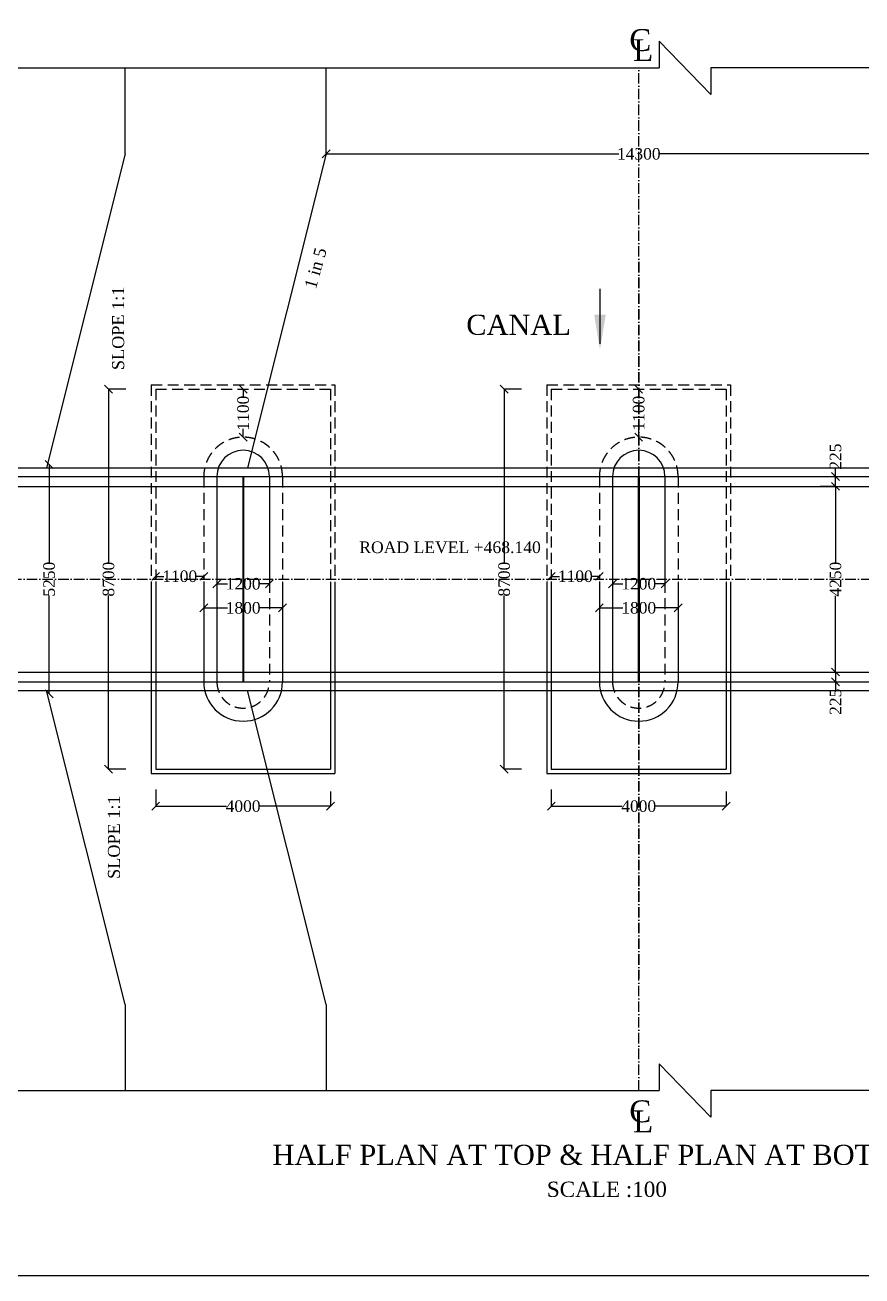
# Model space of a CAD drawing. Header units: inches. Extents: x 90659 to 166790, y -1471827 to -1422100.
# Drawn here: x 109402 to 128548, y -1471810 to -1443181 of the extents above; entities that cross this region are included whole.
import ezdxf
from ezdxf.enums import TextEntityAlignment as Align

# ---------------------------------------------------------------- set-up
doc = ezdxf.new("R2010")
doc.units = ezdxf.units.IN
doc.header["$MEASUREMENT"] = 0
doc.header["$PDMODE"] = 3
doc.header["$PDSIZE"] = -20
doc.linetypes.add('ACAD_ISO10W100', pattern=[18, 12, -3, 0, -3])
doc.linetypes.add('HIDDEN', pattern=[0.375, 0.25, -0.125])
doc.layers.add('slb-27.756', color=6, linetype='Continuous')
doc.styles.add('TIMES NEW ROMAN', font='times.ttf')
doc.dimstyles.new('STANDARD$0', dxfattribs={"dimscale": 100, "dimtxt": 0.02, "dimasz": 0.02, "dimexe": 0.05, "dimexo": 0.1, "dimgap": 0.002, "dimtad": 2, "dimdec": 0, "dimzin": 1, "dimdsep": 46, "dimtxsty": 'Standard', "dimblk": 'OBLIQUE', "dimcen": 0.09, "dimadec": 0, "dimazin": 0, "dimtfac": 1, "dimtdec": 0, "dimtofl": 0, "dimtmove": 0, "dimatfit": 3, "dimfxl": 1, "dimtolj": 1, "dimtzin": 1, "dimarcsym": 0})

# ---------------------------------------------------------------- blocks, each defined once
blk = doc.blocks.new('_Oblique')
at = {"color": 0, "linetype": 'ByBlock', "lineweight": -2}
blk.add_line((-0.5, -0.5), (0.5, 0.5), dxfattribs=at)
blk = doc.blocks.new('*D4')
at = {"color": 0, "lineweight": -2, "transparency": 16777216}
for p, q in [((109954, -1453238), (109954, -1453238)), ((109954, -1453238), (109954, -1455490)), ((109954, -1458488), (109954, -1456237)), ((109954, -1458488), (109954, -1458488))]:
    blk.add_line(p, q, dxfattribs=at)
at = {"layer": 'Defpoints', "color": 0, "transparency": 16777216}
for p in [(109954, -1453238), (109954, -1458488), (109954, -1458488)]:
    blk.add_point(p, dxfattribs=at)
at = {"color": 0, "lineweight": -2, "transparency": 16777216, "xscale": 180, "yscale": 180, "zscale": 180}
for p, rotation in [((109954, -1453238), 90), ((109954, -1458488), 270)]:
    blk.add_blockref('_Oblique', p, dxfattribs=dict(at, rotation=rotation))
at = {"color": 0, "transparency": 16777216, "insert": (109954, -1455863), "char_height": 264, "attachment_point": 5, "rotation": 90, "style": 'TIMES NEW ROMAN'}
blk.add_mtext('\\A1;5250', dxfattribs=at)
blk = doc.blocks.new('*D6')
at = {"color": 0, "lineweight": -2, "transparency": 16777216}
for p, q in [((127943, -1453513), (127943, -1453333)), ((127592, -1453513), (127943, -1453513)), ((127592, -1453738), (127943, -1453738)), ((127943, -1453738), (127943, -1453513))]:
    blk.add_line(p, q, dxfattribs=at)
at = {"layer": 'Defpoints', "color": 0, "transparency": 16777216}
for p in [(127592, -1453513), (127592, -1453738), (127943, -1453738)]:
    blk.add_point(p, dxfattribs=at)
at = {"color": 0, "lineweight": -2, "transparency": 16777216, "xscale": 180, "yscale": 180, "zscale": 180}
for p, rotation in [((127943, -1453513), 90), ((127943, -1453738), 270)]:
    blk.add_blockref('_Oblique', p, dxfattribs=dict(at, rotation=rotation))
at = {"color": 0, "transparency": 16777216, "insert": (127943, -1453058), "char_height": 264, "attachment_point": 5, "rotation": 90, "style": 'TIMES NEW ROMAN'}
blk.add_mtext('\\A1;225', dxfattribs=at)
blk = doc.blocks.new('*D7')
at = {"color": 0, "lineweight": -2, "transparency": 16777216}
for p, q in [((127623, -1453738), (127943, -1453738)), ((127943, -1453738), (127943, -1455483)), ((127943, -1457988), (127943, -1456243)), ((127592, -1457988), (127943, -1457988))]:
    blk.add_line(p, q, dxfattribs=at)
at = {"layer": 'Defpoints', "color": 0, "transparency": 16777216}
for p in [(127623, -1453738), (127592, -1457988), (127943, -1457988)]:
    blk.add_point(p, dxfattribs=at)
at = {"color": 0, "lineweight": -2, "transparency": 16777216, "xscale": 180, "yscale": 180, "zscale": 180}
for p, rotation in [((127943, -1453738), 90), ((127943, -1457988), 270)]:
    blk.add_blockref('_Oblique', p, dxfattribs=dict(at, rotation=rotation))
at = {"color": 0, "transparency": 16777216, "insert": (127943, -1455863), "char_height": 264, "attachment_point": 5, "rotation": 90, "style": 'TIMES NEW ROMAN'}
blk.add_mtext('\\A1;4250', dxfattribs=at)
blk = doc.blocks.new('*D8')
at = {"color": 0, "lineweight": -2, "transparency": 16777216}
for p, q in [((127592, -1457988), (127943, -1457988)), ((127943, -1457988), (127943, -1458213)), ((127592, -1458213), (127943, -1458213)), ((127943, -1458213), (127943, -1458393))]:
    blk.add_line(p, q, dxfattribs=at)
at = {"layer": 'Defpoints', "color": 0, "transparency": 16777216}
for p in [(127592, -1457988), (127592, -1458213), (127943, -1458213)]:
    blk.add_point(p, dxfattribs=at)
at = {"color": 0, "lineweight": -2, "transparency": 16777216, "xscale": 180, "yscale": 180, "zscale": 180}
for p, rotation in [((127943, -1457988), 90), ((127943, -1458213), 270)]:
    blk.add_blockref('_Oblique', p, dxfattribs=dict(at, rotation=rotation))
at = {"color": 0, "transparency": 16777216, "insert": (127943, -1458669), "char_height": 264, "attachment_point": 5, "rotation": 90, "style": 'TIMES NEW ROMAN'}
blk.add_mtext('\\A1;225', dxfattribs=at)
blk = doc.blocks.new('*D9')
at = {"color": 0, "lineweight": -2, "transparency": 16777216}
for p, q in [((127943, -1453513), (127943, -1453333)), ((127592, -1453513), (127943, -1453513)), ((127592, -1453738), (127943, -1453738)), ((127943, -1453738), (127943, -1453513))]:
    blk.add_line(p, q, dxfattribs=at)
at = {"layer": 'Defpoints', "color": 0, "transparency": 16777216}
for p in [(127592, -1453513), (127592, -1453738), (127943, -1453738)]:
    blk.add_point(p, dxfattribs=at)
at = {"color": 0, "lineweight": -2, "transparency": 16777216, "xscale": 180, "yscale": 180, "zscale": 180}
for p, rotation in [((127943, -1453513), 90), ((127943, -1453738), 270)]:
    blk.add_blockref('_Oblique', p, dxfattribs=dict(at, rotation=rotation))
at = {"color": 0, "transparency": 16777216, "insert": (127943, -1453058), "char_height": 264, "attachment_point": 5, "rotation": 90, "style": 'TIMES NEW ROMAN'}
blk.add_mtext('\\A1;225', dxfattribs=at)
blk = doc.blocks.new('*D10')
at = {"color": 0, "lineweight": -2, "transparency": 16777216}
for p, q in [((127623, -1453738), (127943, -1453738)), ((127943, -1453738), (127943, -1455483)), ((127943, -1457988), (127943, -1456243)), ((127592, -1457988), (127943, -1457988))]:
    blk.add_line(p, q, dxfattribs=at)
at = {"layer": 'Defpoints', "color": 0, "transparency": 16777216}
for p in [(127623, -1453738), (127592, -1457988), (127943, -1457988)]:
    blk.add_point(p, dxfattribs=at)
at = {"color": 0, "lineweight": -2, "transparency": 16777216, "xscale": 180, "yscale": 180, "zscale": 180}
for p, rotation in [((127943, -1453738), 90), ((127943, -1457988), 270)]:
    blk.add_blockref('_Oblique', p, dxfattribs=dict(at, rotation=rotation))
at = {"color": 0, "transparency": 16777216, "insert": (127943, -1455863), "char_height": 264, "attachment_point": 5, "rotation": 90, "style": 'TIMES NEW ROMAN'}
blk.add_mtext('\\A1;4250', dxfattribs=at)
blk = doc.blocks.new('*D11')
at = {"color": 0, "lineweight": -2, "transparency": 16777216}
for p, q in [((127592, -1457988), (127943, -1457988)), ((127943, -1457988), (127943, -1458213)), ((127592, -1458213), (127943, -1458213)), ((127943, -1458213), (127943, -1458393))]:
    blk.add_line(p, q, dxfattribs=at)
at = {"layer": 'Defpoints', "color": 0, "transparency": 16777216}
for p in [(127592, -1457988), (127592, -1458213), (127943, -1458213)]:
    blk.add_point(p, dxfattribs=at)
at = {"color": 0, "lineweight": -2, "transparency": 16777216, "xscale": 180, "yscale": 180, "zscale": 180}
for p, rotation in [((127943, -1457988), 90), ((127943, -1458213), 270)]:
    blk.add_blockref('_Oblique', p, dxfattribs=dict(at, rotation=rotation))
at = {"color": 0, "transparency": 16777216, "insert": (127943, -1458669), "char_height": 264, "attachment_point": 5, "rotation": 90, "style": 'TIMES NEW ROMAN'}
blk.add_mtext('\\A1;225', dxfattribs=at)
blk = doc.blocks.new('*D48')
at = {"color": 0, "lineweight": -2, "transparency": 16777216}
for p, q in [((111708, -1451513), (111313, -1451513)), ((111313, -1451513), (111313, -1455492)), ((111313, -1460213), (111313, -1456234)), ((111708, -1460213), (111313, -1460213))]:
    blk.add_line(p, q, dxfattribs=at)
at = {"layer": 'Defpoints', "color": 0, "transparency": 16777216}
for p in [(111708, -1451513), (111313, -1460213), (111708, -1460213)]:
    blk.add_point(p, dxfattribs=at)
at = {"color": 0, "lineweight": -2, "transparency": 16777216, "xscale": 180, "yscale": 180, "zscale": 180}
for p, rotation in [((111313, -1451513), 90), ((111313, -1460213), 270)]:
    blk.add_blockref('_Oblique', p, dxfattribs=dict(at, rotation=rotation))
at = {"color": 0, "transparency": 16777216, "insert": (111313, -1455863), "char_height": 264, "attachment_point": 5, "rotation": 90, "style": 'TIMES NEW ROMAN'}
blk.add_mtext('\\A1;8700', dxfattribs=at)
blk = doc.blocks.new('*D49')
at = {"color": 0, "lineweight": -2, "transparency": 16777216}
for p, q in [((112391, -1460679), (112391, -1461060)), ((116392, -1460720), (116392, -1461060)), ((112391, -1461059), (114011, -1461059)), ((116392, -1461059), (114771, -1461059))]:
    blk.add_line(p, q, dxfattribs=at)
at = {"layer": 'Defpoints', "color": 0, "transparency": 16777216}
for p in [(112391, -1460679), (116392, -1460719), (116392, -1461059)]:
    blk.add_point(p, dxfattribs=at)
at = {"color": 0, "lineweight": -2, "transparency": 16777216, "xscale": 180, "yscale": 180, "zscale": 180, "rotation": 180}
blk.add_blockref('_Oblique', (112391, -1461059), dxfattribs=at)
at = {"color": 0, "lineweight": -2, "transparency": 16777216, "xscale": 180, "yscale": 180, "zscale": 180}
blk.add_blockref('_Oblique', (116392, -1461059), dxfattribs=at)
at = {"color": 0, "transparency": 16777216, "insert": (114391, -1461059), "char_height": 264, "attachment_point": 5, "style": 'TIMES NEW ROMAN'}
blk.add_mtext('\\A1;4000', dxfattribs=at)
blk = doc.blocks.new('*D50')
at = {"color": 0, "lineweight": -2, "transparency": 16777216}
for p, q in [((112392, -1455863), (112392, -1455798)), ((112392, -1455798), (112581, -1455798)), ((113492, -1455798), (113302, -1455798)), ((113492, -1455863), (113492, -1455798))]:
    blk.add_line(p, q, dxfattribs=at)
at = {"layer": 'Defpoints', "color": 0, "transparency": 16777216}
for p in [(113492, -1455798), (112392, -1455863), (113492, -1455863)]:
    blk.add_point(p, dxfattribs=at)
at = {"color": 0, "lineweight": -2, "transparency": 16777216, "xscale": 180, "yscale": 180, "zscale": 180, "rotation": 180}
blk.add_blockref('_Oblique', (112392, -1455798), dxfattribs=at)
at = {"color": 0, "lineweight": -2, "transparency": 16777216, "xscale": 180, "yscale": 180, "zscale": 180}
blk.add_blockref('_Oblique', (113492, -1455798), dxfattribs=at)
at = {"color": 0, "transparency": 16777216, "insert": (112942, -1455798), "char_height": 264, "attachment_point": 5, "style": 'TIMES NEW ROMAN'}
blk.add_mtext('\\A1;1100', dxfattribs=at)
blk = doc.blocks.new('*D51')
at = {"color": 0, "lineweight": -2, "transparency": 16777216}
for p, q in [((113792, -1455863), (113792, -1455969)), ((113792, -1455969), (114031, -1455969)), ((114992, -1455969), (114752, -1455969)), ((114992, -1455863), (114992, -1455969))]:
    blk.add_line(p, q, dxfattribs=at)
at = {"layer": 'Defpoints', "color": 0, "transparency": 16777216}
for p in [(113792, -1455863), (114992, -1455863), (114992, -1455969)]:
    blk.add_point(p, dxfattribs=at)
at = {"color": 0, "lineweight": -2, "transparency": 16777216, "xscale": 180, "yscale": 180, "zscale": 180, "rotation": 180}
blk.add_blockref('_Oblique', (113792, -1455969), dxfattribs=at)
at = {"color": 0, "lineweight": -2, "transparency": 16777216, "xscale": 180, "yscale": 180, "zscale": 180}
blk.add_blockref('_Oblique', (114992, -1455969), dxfattribs=at)
at = {"color": 0, "transparency": 16777216, "insert": (114392, -1455969), "char_height": 264, "attachment_point": 5, "style": 'TIMES NEW ROMAN'}
blk.add_mtext('\\A1;1200', dxfattribs=at)
blk = doc.blocks.new('*D47')
at = {"color": 0, "lineweight": -2, "transparency": 16777216}
for p, q in [((113492, -1456298), (113492, -1456520)), ((115292, -1456304), (115292, -1456520)), ((113492, -1456520), (114031, -1456520)), ((115292, -1456520), (114752, -1456520))]:
    blk.add_line(p, q, dxfattribs=at)
at = {"layer": 'Defpoints', "color": 0, "transparency": 16777216}
for p in [(113492, -1456298), (115292, -1456304), (115292, -1456520)]:
    blk.add_point(p, dxfattribs=at)
at = {"color": 0, "lineweight": -2, "transparency": 16777216, "xscale": 180, "yscale": 180, "zscale": 180, "rotation": 180}
blk.add_blockref('_Oblique', (113492, -1456520), dxfattribs=at)
at = {"color": 0, "lineweight": -2, "transparency": 16777216, "xscale": 180, "yscale": 180, "zscale": 180}
blk.add_blockref('_Oblique', (115292, -1456520), dxfattribs=at)
at = {"color": 0, "transparency": 16777216, "insert": (114392, -1456520), "char_height": 264, "attachment_point": 5, "style": 'TIMES NEW ROMAN'}
blk.add_mtext('\\A1;1800', dxfattribs=at)
blk = doc.blocks.new('*D52')
at = {"color": 0, "lineweight": -2, "transparency": 16777216}
for p, q in [((114391, -1451513), (114391, -1451513)), ((114392, -1451513), (114392, -1451703)), ((114391, -1452613), (114391, -1452613)), ((114392, -1452613), (114392, -1452423))]:
    blk.add_line(p, q, dxfattribs=at)
at = {"layer": 'Defpoints', "color": 0, "transparency": 16777216}
for p in [(114392, -1451513), (114392, -1451513), (114392, -1452613)]:
    blk.add_point(p, dxfattribs=at)
at = {"color": 0, "lineweight": -2, "transparency": 16777216, "xscale": 180, "yscale": 180, "zscale": 180}
for p, rotation in [((114392, -1451513), 90), ((114392, -1452613), 270)]:
    blk.add_blockref('_Oblique', p, dxfattribs=dict(at, rotation=rotation))
at = {"color": 0, "transparency": 16777216, "insert": (114392, -1452063), "char_height": 264, "attachment_point": 5, "rotation": 90, "style": 'TIMES NEW ROMAN'}
blk.add_mtext('\\A1;1100', dxfattribs=at)
blk = doc.blocks.new('*D54')
at = {"color": 0, "lineweight": -2, "transparency": 16777216}
for p, q in [((120758, -1451513), (120363, -1451513)), ((120363, -1451513), (120363, -1455492)), ((120363, -1460213), (120363, -1456234)), ((120758, -1460213), (120363, -1460213))]:
    blk.add_line(p, q, dxfattribs=at)
at = {"layer": 'Defpoints', "color": 0, "transparency": 16777216}
for p in [(120758, -1451513), (120363, -1460213), (120758, -1460213)]:
    blk.add_point(p, dxfattribs=at)
at = {"color": 0, "lineweight": -2, "transparency": 16777216, "xscale": 180, "yscale": 180, "zscale": 180}
for p, rotation in [((120363, -1451513), 90), ((120363, -1460213), 270)]:
    blk.add_blockref('_Oblique', p, dxfattribs=dict(at, rotation=rotation))
at = {"color": 0, "transparency": 16777216, "insert": (120363, -1455863), "char_height": 264, "attachment_point": 5, "rotation": 90, "style": 'TIMES NEW ROMAN'}
blk.add_mtext('\\A1;8700', dxfattribs=at)
blk = doc.blocks.new('*D55')
at = {"color": 0, "lineweight": -2, "transparency": 16777216}
for p, q in [((121441, -1460679), (121441, -1461060)), ((125441, -1460720), (125441, -1461060)), ((121441, -1461059), (123061, -1461059)), ((125441, -1461059), (123821, -1461059))]:
    blk.add_line(p, q, dxfattribs=at)
at = {"layer": 'Defpoints', "color": 0, "transparency": 16777216}
for p in [(121441, -1460679), (125441, -1460719), (125441, -1461059)]:
    blk.add_point(p, dxfattribs=at)
at = {"color": 0, "lineweight": -2, "transparency": 16777216, "xscale": 180, "yscale": 180, "zscale": 180, "rotation": 180}
blk.add_blockref('_Oblique', (121441, -1461059), dxfattribs=at)
at = {"color": 0, "lineweight": -2, "transparency": 16777216, "xscale": 180, "yscale": 180, "zscale": 180}
blk.add_blockref('_Oblique', (125441, -1461059), dxfattribs=at)
at = {"color": 0, "transparency": 16777216, "insert": (123441, -1461059), "char_height": 264, "attachment_point": 5, "style": 'TIMES NEW ROMAN'}
blk.add_mtext('\\A1;4000', dxfattribs=at)
blk = doc.blocks.new('*D56')
at = {"color": 0, "lineweight": -2, "transparency": 16777216}
for p, q in [((121441, -1455863), (121441, -1455798)), ((121441, -1455798), (121631, -1455798)), ((122541, -1455798), (122352, -1455798)), ((122541, -1455863), (122541, -1455798))]:
    blk.add_line(p, q, dxfattribs=at)
at = {"layer": 'Defpoints', "color": 0, "transparency": 16777216}
for p in [(122541, -1455798), (121441, -1455863), (122541, -1455863)]:
    blk.add_point(p, dxfattribs=at)
at = {"color": 0, "lineweight": -2, "transparency": 16777216, "xscale": 180, "yscale": 180, "zscale": 180, "rotation": 180}
blk.add_blockref('_Oblique', (121441, -1455798), dxfattribs=at)
at = {"color": 0, "lineweight": -2, "transparency": 16777216, "xscale": 180, "yscale": 180, "zscale": 180}
blk.add_blockref('_Oblique', (122541, -1455798), dxfattribs=at)
at = {"color": 0, "transparency": 16777216, "insert": (121991, -1455798), "char_height": 264, "attachment_point": 5, "style": 'TIMES NEW ROMAN'}
blk.add_mtext('\\A1;1100', dxfattribs=at)
blk = doc.blocks.new('*D57')
at = {"color": 0, "lineweight": -2, "transparency": 16777216}
for p, q in [((122841, -1455863), (122841, -1455969)), ((122841, -1455969), (123081, -1455969)), ((124041, -1455969), (123802, -1455969)), ((124041, -1455863), (124041, -1455969))]:
    blk.add_line(p, q, dxfattribs=at)
at = {"layer": 'Defpoints', "color": 0, "transparency": 16777216}
for p in [(122841, -1455863), (124041, -1455863), (124041, -1455969)]:
    blk.add_point(p, dxfattribs=at)
at = {"color": 0, "lineweight": -2, "transparency": 16777216, "xscale": 180, "yscale": 180, "zscale": 180, "rotation": 180}
blk.add_blockref('_Oblique', (122841, -1455969), dxfattribs=at)
at = {"color": 0, "lineweight": -2, "transparency": 16777216, "xscale": 180, "yscale": 180, "zscale": 180}
blk.add_blockref('_Oblique', (124041, -1455969), dxfattribs=at)
at = {"color": 0, "transparency": 16777216, "insert": (123441, -1455969), "char_height": 264, "attachment_point": 5, "style": 'TIMES NEW ROMAN'}
blk.add_mtext('\\A1;1200', dxfattribs=at)
blk = doc.blocks.new('*D53')
at = {"color": 0, "lineweight": -2, "transparency": 16777216}
for p, q in [((122541, -1456298), (122541, -1456520)), ((124341, -1456304), (124341, -1456520)), ((122541, -1456520), (123081, -1456520)), ((124341, -1456520), (123802, -1456520))]:
    blk.add_line(p, q, dxfattribs=at)
at = {"layer": 'Defpoints', "color": 0, "transparency": 16777216}
for p in [(122541, -1456298), (124341, -1456304), (124341, -1456520)]:
    blk.add_point(p, dxfattribs=at)
at = {"color": 0, "lineweight": -2, "transparency": 16777216, "xscale": 180, "yscale": 180, "zscale": 180, "rotation": 180}
blk.add_blockref('_Oblique', (122541, -1456520), dxfattribs=at)
at = {"color": 0, "lineweight": -2, "transparency": 16777216, "xscale": 180, "yscale": 180, "zscale": 180}
blk.add_blockref('_Oblique', (124341, -1456520), dxfattribs=at)
at = {"color": 0, "transparency": 16777216, "insert": (123441, -1456520), "char_height": 264, "attachment_point": 5, "style": 'TIMES NEW ROMAN'}
blk.add_mtext('\\A1;1800', dxfattribs=at)
blk = doc.blocks.new('*D58')
at = {"color": 0, "lineweight": -2, "transparency": 16777216}
for p, q in [((123441, -1451513), (123441, -1451513)), ((123441, -1451513), (123441, -1451703)), ((123441, -1452613), (123441, -1452423)), ((123441, -1452613), (123441, -1452613))]:
    blk.add_line(p, q, dxfattribs=at)
at = {"layer": 'Defpoints', "color": 0, "transparency": 16777216}
for p in [(123441, -1451513), (123441, -1451513), (123441, -1452613)]:
    blk.add_point(p, dxfattribs=at)
at = {"color": 0, "lineweight": -2, "transparency": 16777216, "xscale": 180, "yscale": 180, "zscale": 180}
for p, rotation in [((123441, -1451513), 90), ((123441, -1452613), 270)]:
    blk.add_blockref('_Oblique', p, dxfattribs=dict(at, rotation=rotation))
at = {"color": 0, "transparency": 16777216, "insert": (123441, -1452063), "char_height": 264, "attachment_point": 5, "rotation": 90, "style": 'TIMES NEW ROMAN'}
blk.add_mtext('\\A1;1100', dxfattribs=at)
blk = doc.blocks.new('*D96')
at = {"color": 0, "lineweight": -2, "transparency": 16777216}
for p, q in [((116292, -1446130), (116292, -1446130)), ((116292, -1446130), (122984, -1446130)), ((130592, -1446130), (123899, -1446130)), ((130592, -1446130), (130592, -1446130))]:
    blk.add_line(p, q, dxfattribs=at)
at = {"layer": 'Defpoints', "color": 0, "transparency": 16777216}
for p in [(116292, -1446130), (130592, -1446130), (130592, -1446130)]:
    blk.add_point(p, dxfattribs=at)
at = {"color": 0, "lineweight": -2, "transparency": 16777216, "xscale": 180, "yscale": 180, "zscale": 180, "rotation": 180}
blk.add_blockref('_Oblique', (116292, -1446130), dxfattribs=at)
at = {"color": 0, "lineweight": -2, "transparency": 16777216, "xscale": 180, "yscale": 180, "zscale": 180}
blk.add_blockref('_Oblique', (130592, -1446130), dxfattribs=at)
at = {"color": 0, "transparency": 16777216, "insert": (123442, -1446130), "char_height": 264, "attachment_point": 5, "style": 'TIMES NEW ROMAN'}
blk.add_mtext('\\A1;14300', dxfattribs=at)

msp = doc.modelspace()

# ---------------------------------------------------------------- linework, layer by layer
for p, q in [((125093.7, -1444770.1), (123911.9, -1443548.9)), ((123911.9, -1443548.9), (123911.9, -1444159.5)), ((99796.6, -1444159.5), (121789.3, -1444159.5)), ((99796.6, -1444159.5), (121789.3, -1444159.5)), ((111691.5, -1446130.5), (111691.5, -1444159.5)), ((116291.5, -1446130.5), (116291.5, -1444159.5)), ((121789.3, -1444159.5), (123911.9, -1444159.5)), ((147086.4, -1444159.5), (125093.7, -1444159.5)), ((147086.4, -1444159.5), (125093.7, -1444159.5)), ((125093.7, -1444159.5), (125093.7, -1444770.1)), ((111691.5, -1446130.5), (109891.5, -1453313.2)), ((116291.5, -1446130.5), (114491.5, -1453313.2)), ((107341.5, -1453313.2), (142041.5, -1453313.2)), ((99796.6, -1453513.2), (147086.4, -1453513.2)), ((99796.6, -1453738.3), (147086.4, -1453738.3)), ((113791.5, -1453513.3), (113791.5, -1455863.3)), ((113791.5, -1453513.3), (113791.5, -1458213.3)), ((114381.5, -1453513.3), (114381.5, -1458213.3)), ((114381.5, -1453513.3), (114381.5, -1458213.3)), ((114401.5, -1453513.3), (114401.5, -1458213.3)), ((114401.5, -1453513.3), (114401.5, -1458213.3)), ((114991.5, -1453513.3), (114991.5, -1455863.3)), ((122841.5, -1453513.3), (122841.5, -1455863.3)), ((122841.5, -1453513.3), (122841.5, -1458213.3)), ((123431.5, -1453513.3), (123431.5, -1458213.3)), ((123431.5, -1453513.3), (123431.5, -1458213.3)), ((123451.5, -1453513.3), (123451.5, -1458213.3)), ((123451.5, -1453513.3), (123451.5, -1458213.3)), ((124041.5, -1453513.3), (124041.5, -1455863.3)), ((112291.5, -1455915.6), (112291.5, -1460313.3)), ((112391.5, -1455915.6), (112391.5, -1460213.3)), ((113491.5, -1455915.6), (113491.5, -1458213.3)), ((115291.5, -1455921.8), (115291.5, -1458213.3)), ((116391.5, -1455921.8), (116391.5, -1460213.3)), ((116491.5, -1455921.8), (116491.5, -1460313.3)), ((121341.5, -1455915.6), (121341.5, -1460313.3)), ((121441.5, -1455915.6), (121441.5, -1460213.3)), ((122541.5, -1455915.6), (122541.5, -1458213.3)), ((124341.5, -1455921.8), (124341.5, -1458213.3)), ((125441.5, -1455921.8), (125441.5, -1460213.3)), ((125541.5, -1455921.8), (125541.5, -1460313.3)), ((99796.6, -1457988.3), (147086.4, -1457988.3)), ((99796.6, -1458213.2), (147086.4, -1458213.2)), ((99796.6, -1458213.5), (147086.4, -1458213.5)), ((114381.5, -1458213.3), (114401.5, -1458213.3)), ((123431.5, -1458213.3), (123451.5, -1458213.3)), ((107341.5, -1458413.2), (142041.5, -1458413.2)), ((111691.5, -1465596.2), (109891.5, -1458413.5)), ((116291.5, -1465596.2), (114491.5, -1458413.5)), ((112291.5, -1460313.3), (116491.5, -1460313.3)), ((112391.5, -1460213.3), (116391.5, -1460213.3)), ((121341.5, -1460313.3), (125541.5, -1460313.3)), ((121441.5, -1460213.3), (125441.5, -1460213.3)), ((111691.5, -1465596.2), (111691.5, -1467567.2)), ((116291.5, -1465596.2), (116291.5, -1467567.2)), ((125093.7, -1468177.8), (123911.9, -1466956.6)), ((123911.9, -1466956.6), (123911.9, -1467567.2)), ((99796.6, -1467567.2), (121789.3, -1467567.2)), ((99796.6, -1467567.2), (121789.3, -1467567.2)), ((121789.3, -1467567.2), (123911.9, -1467567.2)), ((147086.4, -1467567.2), (125093.7, -1467567.2)), ((147086.4, -1467567.2), (125093.7, -1467567.2)), ((125093.7, -1467567.2), (125093.7, -1468177.8))]:
    msp.add_line(p, q)
at = {"color": 7, "linetype": 'ACAD_ISO10W100', "ltscale": 20}
for p, q in [((123441.5, -1467567.2), (123441.5, -1444159.5)), ((94316.4, -1455863.3), (148780.7, -1455863.3))]:
    msp.add_line(p, q, dxfattribs=at)
at = {"color": 1, "linetype": 'ACAD_ISO10W100', "ltscale": 20}
msp.add_line((123441.5, -1448602), (123441.5, -1465000), dxfattribs=at)
msp.add_line((123441.5, -1448602), (123441.5, -1465000), dxfattribs=at)
at = {"linetype": 'HIDDEN', "lineweight": 25, "ltscale": 1000}
for p, q in [((112291.5, -1451413.3), (112291.5, -1455863.3)), ((112291.5, -1451413.3), (116491.5, -1451413.3)), ((116491.5, -1451413.3), (116491.5, -1455863.3)), ((121341.5, -1451413.3), (121341.5, -1455863.3)), ((121341.5, -1451413.3), (125541.5, -1451413.3)), ((125541.5, -1451413.3), (125541.5, -1455863.3)), ((112391.5, -1451513.3), (112391.5, -1455863.3)), ((112391.5, -1451513.3), (116391.5, -1451513.3)), ((116391.5, -1451513.3), (116391.5, -1455863.3)), ((121441.5, -1451513.3), (121441.5, -1455863.3)), ((121441.5, -1451513.3), (125441.5, -1451513.3)), ((125441.5, -1451513.3), (125441.5, -1455863.3)), ((113491.5, -1453513.3), (113491.5, -1455863.3)), ((114391.5, -1458213.3), (114391.5, -1453513.3)), ((115291.5, -1453513.3), (115291.5, -1455863.3)), ((122541.5, -1453513.3), (122541.5, -1455863.3)), ((123441.5, -1458213.3), (123441.5, -1453513.3)), ((124341.5, -1453513.3), (124341.5, -1455863.3)), ((113791.5, -1455915.6), (113791.5, -1458213.3)), ((114991.5, -1455921.8), (114991.5, -1458213.3)), ((122841.5, -1455915.6), (122841.5, -1458213.3)), ((124041.5, -1455921.8), (124041.5, -1458213.3)), ((99796.6, -1457988.2), (147086.4, -1457988.2))]:
    msp.add_line(p, q, dxfattribs=at)
at = {"color": 7}
msp.add_lwpolyline([(90659, -1422100.5), (166599.3, -1422100.5), (166599.3, -1471809.9), (90659, -1471809.9)], close=True, dxfattribs=at)
at = {"linetype": 'HIDDEN', "lineweight": 25, "ltscale": 1000}
for centre, radius, start, end in [((114391.5, -1453513.3), 900, 0, 180), ((123441.5, -1453513.3), 900, 0, 180), ((114391.5, -1458213.3), 600, 180, 0), ((123441.5, -1458213.3), 600, 180, 0)]:
    msp.add_arc(centre, radius, start, end, dxfattribs=at)
for centre, radius, start, end in [((114391.5, -1453513.3), 600, 0, 180), ((123441.5, -1453513.3), 600, 0, 180), ((114391.5, -1458213.3), 900, 180, 0), ((123441.5, -1458213.3), 900, 180, 0)]:
    msp.add_arc(centre, radius, start, end)
at = {"layer": 'slb-27.756', "linetype": 'ByBlock'}
msp.add_line((122559.1, -1450478.9), (122559.1, -1449216.4), dxfattribs=at)
msp.add_line((122559.1, -1450478.9), (122559.1, -1449216.4), dxfattribs=at)
at = {"layer": 'slb-27.756', "color": 7, "linetype": 'ByBlock'}
msp.add_solid([(122420.6, -1449807.3), (122687.2, -1449807.3), (122553.9, -1450607.3)], dxfattribs=at)

# ---------------------------------------------------------------- texts
at = {"linetype": 'ByBlock', "style": 'TIMES NEW ROMAN'}
for s, p in [('C', (123225.7, -1443773.6)), ('L', (123313.3, -1444005.4)), ('C', (123225.7, -1468290.8)), ('L', (123313.3, -1468522.6))]:
    msp.add_text(s, height=500, dxfattribs=at).set_placement(p)
at = {"linetype": 'ByBlock', "lineweight": 25, "style": 'TIMES NEW ROMAN'}
for s, rotation, p in [('1 in 5', 74.41405, (116052.4, -1449239.3)), ('SLOPE 1:1', 90, (111670, -1451078.7)), ('SLOPE 1:1', 90, (111574.2, -1462723.3))]:
    msp.add_text(s, height=276, rotation=rotation, dxfattribs=at).set_placement(p)
for s, height, p in [('CANAL', 459.95, (119496.2, -1450041.3)), ('HALF PLAN AT TOP & HALF PLAN AT BOTTOM', 459.946, (115063.2, -1469037.2))]:
    msp.add_text(s, height=height, dxfattribs=at).set_placement(p, align=Align.MIDDLE_LEFT)
for s, height, p in [('ROAD LEVEL +468.140', 266.676, (117047.7, -1455265.8)), ('SCALE :100', 350, (121339.4, -1470000.8))]:
    msp.add_text(s, height=height, dxfattribs=at).set_placement(p)

# ---------------------------------------------------------------- dimensions: what is measured, and where the dimension line sits
for base, p1, p2, picture, middle in [((130591.5, -1446130.5), (116291.5, -1446130.5), (130591.5, -1446130.5), '*D96', (123441.5, -1446130.5)), ((113491.5, -1455797.8), (112391.5, -1455863.3), (113491.5, -1455863.3), '*D50', (112941.5, -1455797.8)), ((114991.5, -1455968.8), (113791.5, -1455863.3), (114991.5, -1455863.3), '*D51', (114391.5, -1455968.8)), ((122541.5, -1455797.8), (121441.5, -1455863.3), (122541.5, -1455863.3), '*D56', (121991.5, -1455797.8)), ((124041.5, -1455968.8), (122841.5, -1455863.3), (124041.5, -1455863.3), '*D57', (123441.5, -1455968.8)), ((115291.5, -1456519.8), (113491.5, -1456297.6), (115291.5, -1456303.8), '*D47', (114391.5, -1456519.8)), ((124341.5, -1456519.8), (122541.5, -1456297.6), (124341.5, -1456303.8), '*D53', (123441.5, -1456519.8))]:
    dim = msp.add_linear_dim(base=base, p1=p1, p2=p2, dimstyle='STANDARD$0', override={"dimscale": 1, "dimtxt": 264, "dimasz": 180, "dimexe": 0.18, "dimexo": 0.0625, "dimgap": 0.09, "dimtad": 0, "dimzin": 0, "dimtxsty": 'TIMES NEW ROMAN', "dimblk1": 'Oblique', "dimblk2": 'Oblique', "dimsah": 1, "dimtzin": 0})
    dim.commit()
    dim.dimension.update_dxf_attribs({"geometry": picture, "text_midpoint": middle})
for base, p1, p2, picture, middle in [((111313, -1460213.3), (111708, -1451513.3), (111708, -1460213.3), '*D48', (111313, -1455863.3)), ((114391.5, -1451513.3), (114391.5, -1452613.3), (114391.5, -1451513.3), '*D52', (114391.5, -1452063.3)), ((120363, -1460213.3), (120758, -1451513.3), (120758, -1460213.3), '*D54', (120363, -1455863.3)), ((123441.5, -1451513.3), (123441.5, -1452613.3), (123441.5, -1451513.3), '*D58', (123441.5, -1452063.3)), ((109954.5, -1458488.2), (109954.5, -1453238.2), (109954.5, -1458488.2), '*D4', (109954.5, -1455863.2)), ((127942.9, -1457988.3), (127623.1, -1453738.3), (127591.9, -1457988.3), '*D7', (127942.9, -1455863.3)), ((127942.9, -1457988.3), (127623.1, -1453738.3), (127591.9, -1457988.3), '*D10', (127942.9, -1455863.3)), ((127942.9, -1458213.3), (127591.9, -1457988.3), (127591.9, -1458213.3), '*D8', (127942.9, -1458668.8)), ((127942.9, -1458213.3), (127591.9, -1457988.3), (127591.9, -1458213.3), '*D11', (127942.9, -1458668.8))]:
    dim = msp.add_linear_dim(base=base, p1=p1, p2=p2, angle=90, dimstyle='STANDARD$0', override={"dimscale": 1, "dimtxt": 264, "dimasz": 180, "dimexe": 0.18, "dimexo": 0.0625, "dimgap": 0.09, "dimtad": 0, "dimzin": 0, "dimtxsty": 'TIMES NEW ROMAN', "dimblk1": 'Oblique', "dimblk2": 'Oblique', "dimsah": 1, "dimtzin": 0})
    dim.commit()
    dim.dimension.update_dxf_attribs({"geometry": picture, "text_midpoint": middle})
for picture in ['*D6', '*D9']:
    dim = msp.add_linear_dim(base=(127943.1, -1453738.3), p1=(127592.1, -1453513.3), p2=(127592.1, -1453738.3), angle=90, dimstyle='STANDARD$0', override={"dimscale": 1, "dimtxt": 264, "dimasz": 180, "dimexe": 0.18, "dimexo": 0.0625, "dimgap": 0.09, "dimtad": 0, "dimzin": 0, "dimtxsty": 'TIMES NEW ROMAN', "dimblk1": 'Oblique', "dimblk2": 'Oblique', "dimsah": 1, "dimtzin": 0})
    dim.commit()
    dim.dimension.update_dxf_attribs({"geometry": picture, "text_midpoint": (127943.1, -1453057.9), "dimtype": 160})
for base, p1, p2, picture, middle in [((116391.5, -1461059.3), (112390.9, -1460679.3), (116391.5, -1460719.5), '*D49', (114391.2, -1461059.3)), ((125441.5, -1461059.3), (121440.9, -1460679.3), (125441.5, -1460719.5), '*D55', (123441.2, -1461059.3))]:
    dim = msp.add_linear_dim(base=base, p1=p1, p2=p2, text='4000', dimstyle='STANDARD$0', override={"dimscale": 1, "dimtxt": 264, "dimasz": 180, "dimexe": 0.18, "dimexo": 0.0625, "dimgap": 0.09, "dimtad": 0, "dimzin": 0, "dimtxsty": 'TIMES NEW ROMAN', "dimblk1": 'Oblique', "dimblk2": 'Oblique', "dimsah": 1, "dimtzin": 0})
    dim.commit()
    dim.dimension.update_dxf_attribs({"geometry": picture, "text_midpoint": middle})

doc.saveas('drawing.dxf')
